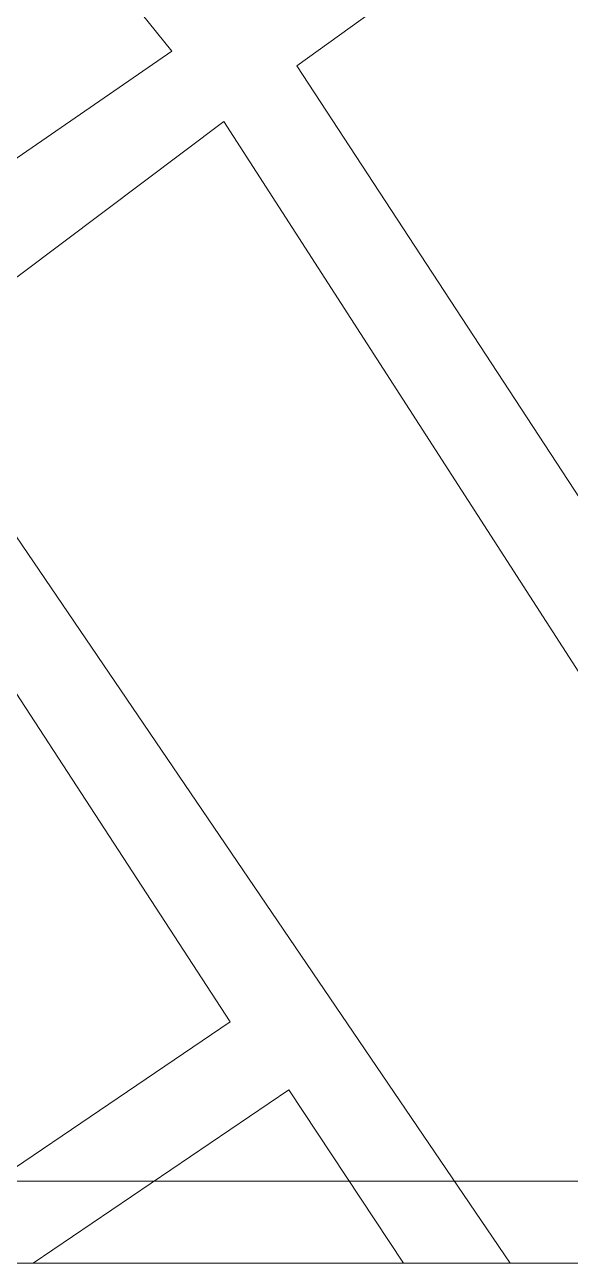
# Model space of a CAD drawing. Header units: metres. Extents: x -460 to 31334, y -1777 to 24987.
# Drawn here: x 246.042 to 247.288, y -585.289 to -582.461 of the extents above; entities that cross this region are included whole.
import ezdxf

# ---------------------------------------------------------------- set-up
doc = ezdxf.new("R2010")
doc.units = ezdxf.units.M
doc.header["$MEASUREMENT"] = 0
doc.layers.add('01 FURNITURE', color=8, linetype='Continuous')
picture_1 = doc.add_image_def('image5.png', size_in_pixel=(1080, 1920))

msp = doc.modelspace()

# ---------------------------------------------------------------- linework, layer by layer
at = {"layer": '01 FURNITURE', "color": 250, "lineweight": 9}
msp.add_lwpolyline([(244.24487, -573.35795), (251.0819, -573.35795), (251.0819, -585.10217), (244.24487, -585.10217)], close=True, dxfattribs=at)
for points in [[(244.24487, -579.60717), (245.12609, -580.89047), (245.7369, -581.72777), (246.37812, -582.52153), (245.13131, -583.38135), (244.24487, -582.16084)], [(248.46285, -585.2892), (247.47166, -583.79042), (246.66342, -582.55518), (247.28336, -582.10909), (247.71923, -581.79546), (247.98535, -581.60397), (248.35537, -581.33771), (249.02444, -582.3551), (249.60974, -583.25308), (249.06193, -583.61013), (249.16786, -583.77264), (249.72953, -583.43132), (250.49995, -584.63497), (250.94189, -585.2892)], [(247.15065, -585.2892), (245.75663, -583.23865), (246.49654, -582.68214), (248.17747, -585.2892)], [(244.24487, -584.313), (245.12843, -583.63859), (245.59719, -583.33572), (246.51173, -584.73773), (245.6988, -585.2892)], [(246.06132, -585.2892), (246.64571, -584.89366), (246.90715, -585.2892)]]:
    msp.add_lwpolyline(points, dxfattribs=at)

# ---------------------------------------------------------------- pictures from other files: only their frames are drawn
image = msp.add_image(picture_1, insert=(244.24487, -585.2892), size_in_units=(6.83703, 12.15472), dxfattribs=at)
image.dxf.flags = 7

doc.saveas('drawing.dxf')
